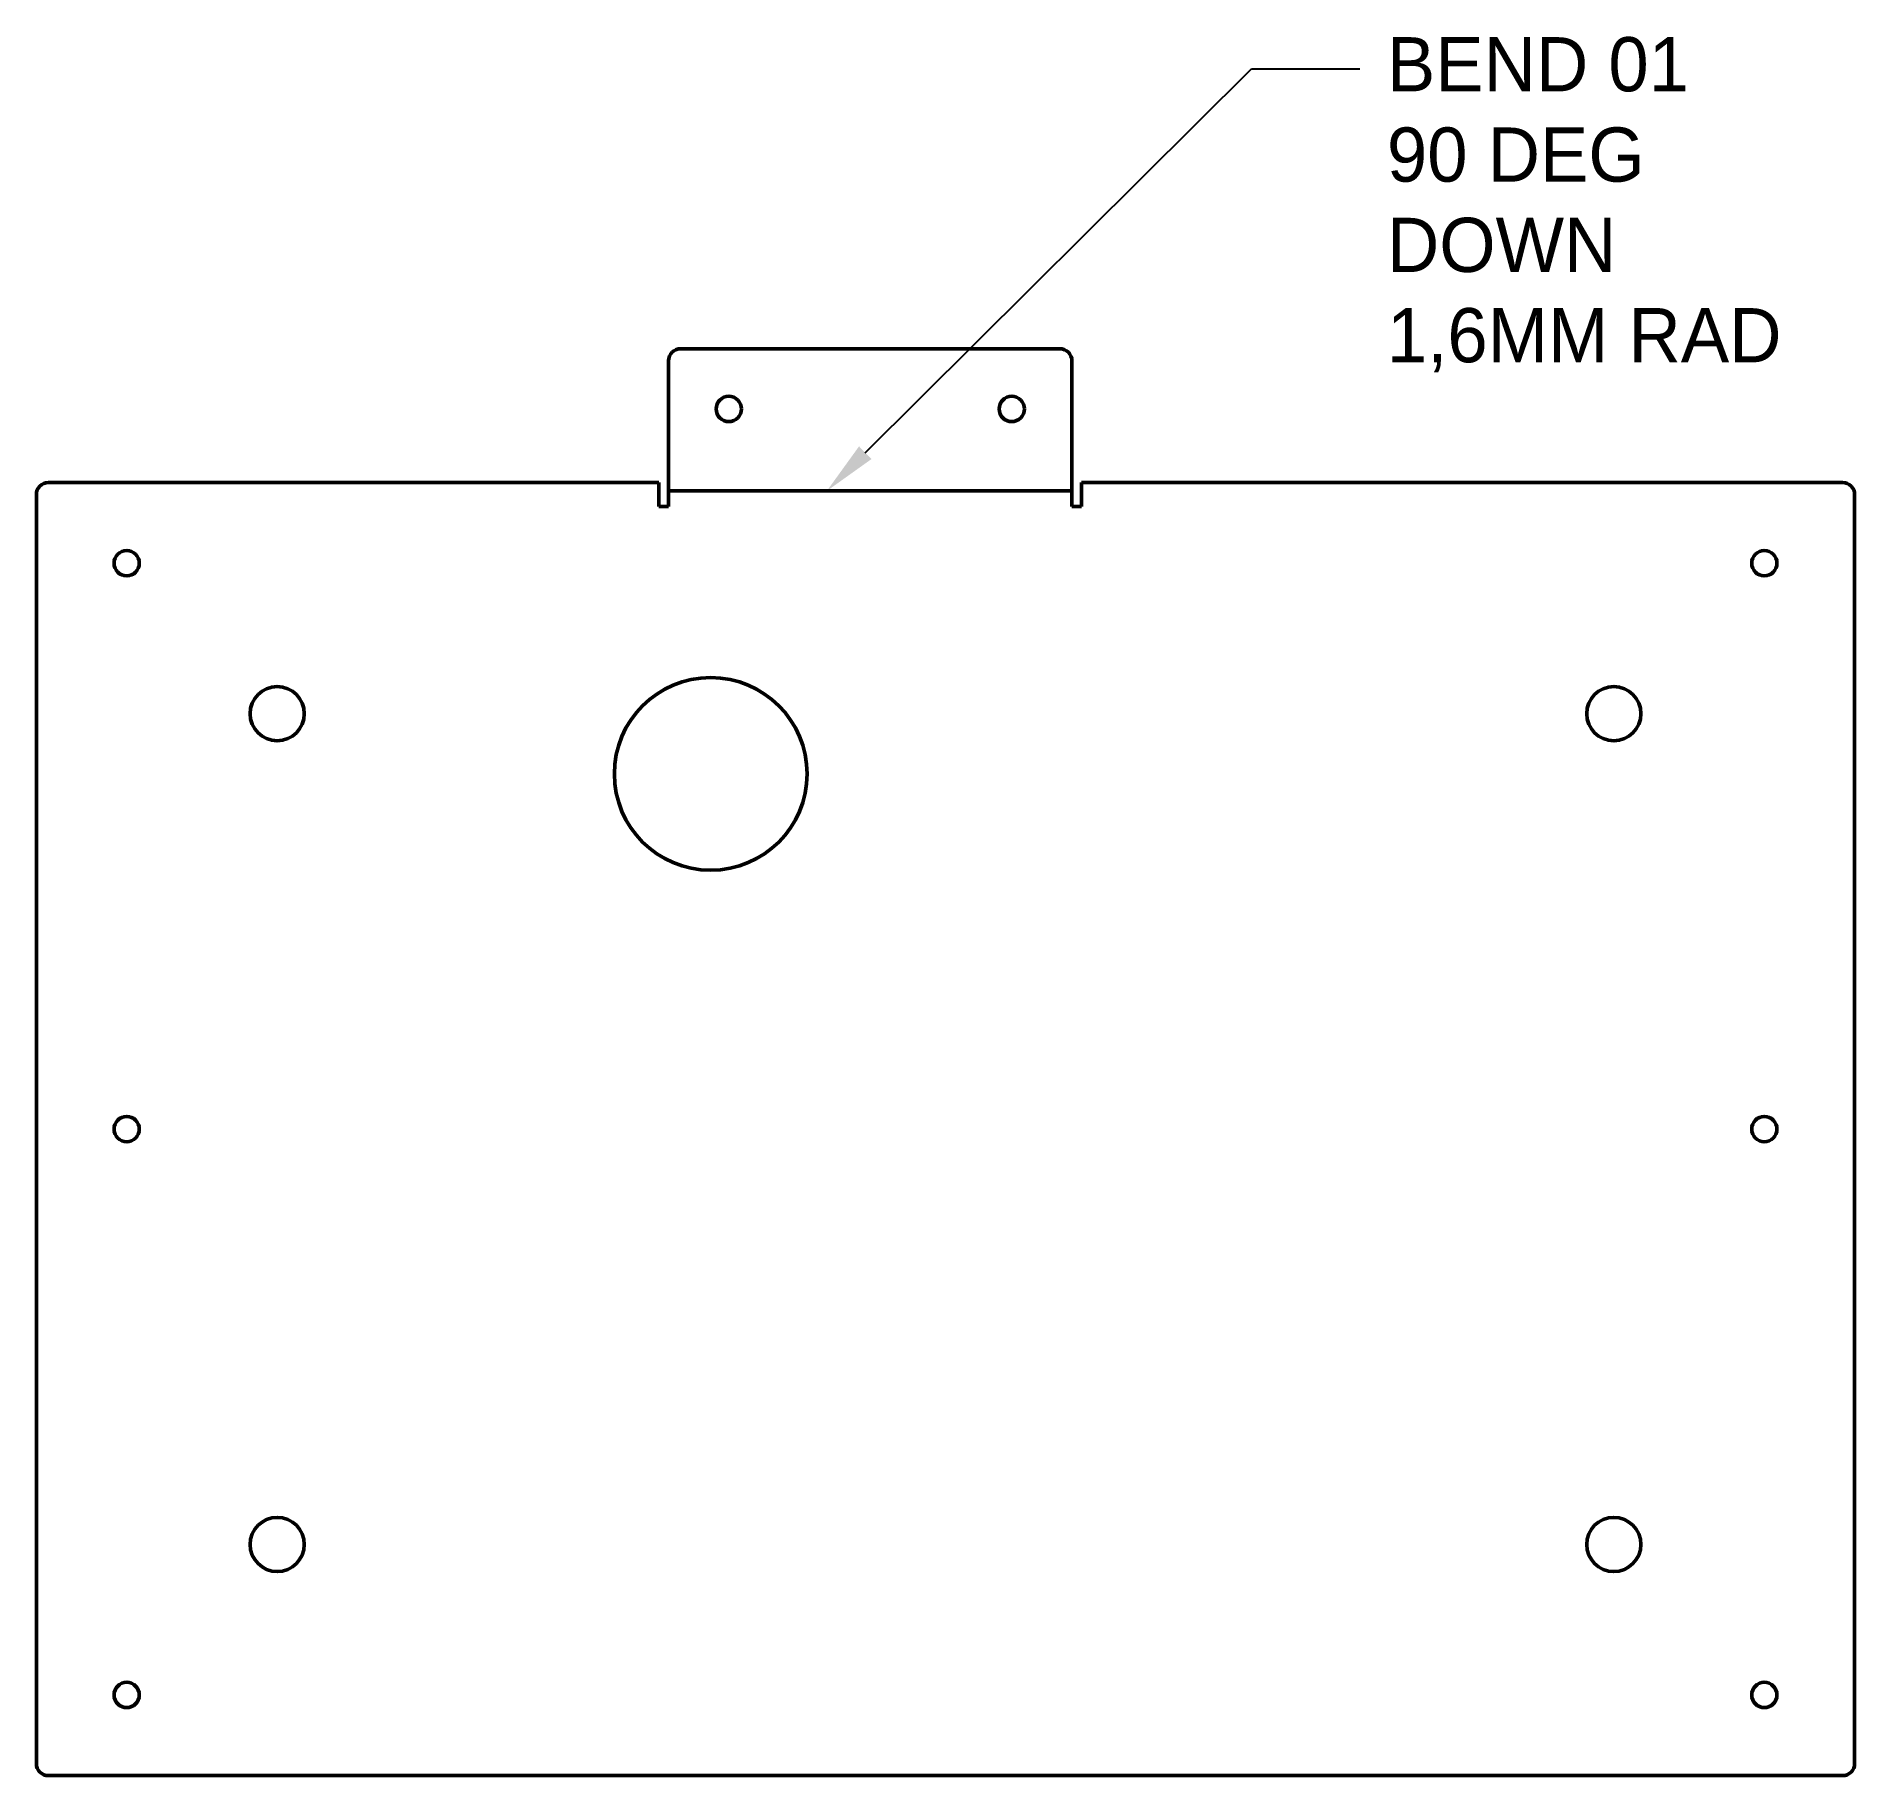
# Model space of a CAD drawing. Header units: millimetres. Extents: x -105 to 197, y -215 to 74.
import ezdxf
from ezdxf import colors
from ezdxf.entities.mleader import LeaderData, LeaderLine
from ezdxf.math import Vec2, Vec3

# ---------------------------------------------------------------- set-up
doc = ezdxf.new("R2010")
doc.units = ezdxf.units.MM
for name, color, linetype, lineweight in [('IV_BEND_DOWN', 7, 'Continuous', 50), ('IV_INTERIOR_PROFILES', 7, 'Continuous', 50), ('IV_OUTER_PROFILE', 7, 'Continuous', 50)]:
    doc.layers.add(name, color=color, linetype=linetype, lineweight=lineweight)

msp = doc.modelspace()

# ---------------------------------------------------------------- linework, layer by layer
at = {"layer": 'IV_BEND_DOWN'}
msp.add_line((67, -1.81), (0, -1.81), dxfattribs=at)
at = {"layer": 'IV_INTERIOR_PROFILES'}
for centre, radius in [((10, 11.8), 2.1), ((57, 11.8), 2.1), ((-90, -13.82), 2.1), ((182, -13.82), 2.1), ((7, -48.82), 16), ((-65, -38.82), 4.5), ((157, -38.82), 4.5), ((-90, -107.82), 2.1), ((182, -107.82), 2.1), ((-65, -176.82), 4.5), ((157, -176.82), 4.5), ((-90, -201.82), 2.1), ((182, -201.82), 2.1)]:
    msp.add_circle(centre, radius, dxfattribs=at)
at = {"layer": 'IV_OUTER_PROFILE'}
for p, q in [((65, 21.8), (2, 21.8)), ((0, -4.42), (0, 19.8)), ((67, -4.42), (67, 19.8)), ((-105, -213.22), (-105, -2.42)), ((-103, -0.42), (-1.6, -0.42)), ((-1.6, -4.42), (-1.6, -0.42)), ((68.6, -0.42), (195, -0.42)), ((68.6, -0.42), (68.6, -4.42)), ((197, -2.42), (197, -213.22)), ((0, -4.42), (-1.6, -4.42)), ((68.6, -4.42), (67, -4.42)), ((195, -215.22), (-103, -215.22))]:
    msp.add_line(p, q, dxfattribs=at)
for centre, start, end in [((2, 19.8), 90, 180), ((65, 19.8), 0, 90), ((-103, -2.42), 90, 180), ((195, -2.42), 0, 90), ((-103, -213.22), 180, 270), ((195, -213.22), 270, 0)]:
    msp.add_arc(centre, 2, start, end, dxfattribs=at)

# ---------------------------------------------------------------- leaders
ml = msp.add_multileader_mtext('Standard')
ml.set_content('BEND 01\\P90 DEG\\PDOWN \\P1,6MM RAD', color=256)
ml.set_leader_properties()
ml.build(insert=Vec2(0, 0))
ml.multileader.update_dxf_attribs({"text_right_attachment_type": 6, "dogleg_length": 0.36, "arrow_head_size": 9, "scale": 50})
ctx = ml.context
ctx.base_point, ctx.scale, ctx.char_height, ctx.arrow_head_size, ctx.landing_gap_size, ctx.plane_origin = Vec3(114.82, 68.31), 50, 9, 9, 4.5, Vec3(257.47, 55.67)
ctx.right_attachment = 6
notes = []
notes.append((ctx, [(0, (1, 1, 0), (96.82, 68.31), (1, 0), 18, [(0, [(26.3, -1.81)], 0, [])])]))
ctx.mtext.insert, ctx.mtext.flow_direction = Vec3(119.32, 73.56), 5
for ctx, leaders in notes:
    for number, flags, end, landing, length, lines in leaders:
        leader = LeaderData()
        leader.index, (leader.has_last_leader_line, leader.has_dogleg_vector, leader.attachment_direction) = number, flags
        leader.last_leader_point, leader.dogleg_vector, leader.dogleg_length = Vec3(end), Vec3(landing), length
        for number, points, colour, breaks in lines:
            line = LeaderLine()
            line.index, line.vertices, line.color, line.breaks = number, Vec3.list(points), colors.encode_raw_color(colour), breaks
            leader.lines.append(line)
        ctx.leaders.append(leader)

doc.saveas('drawing.dxf')
